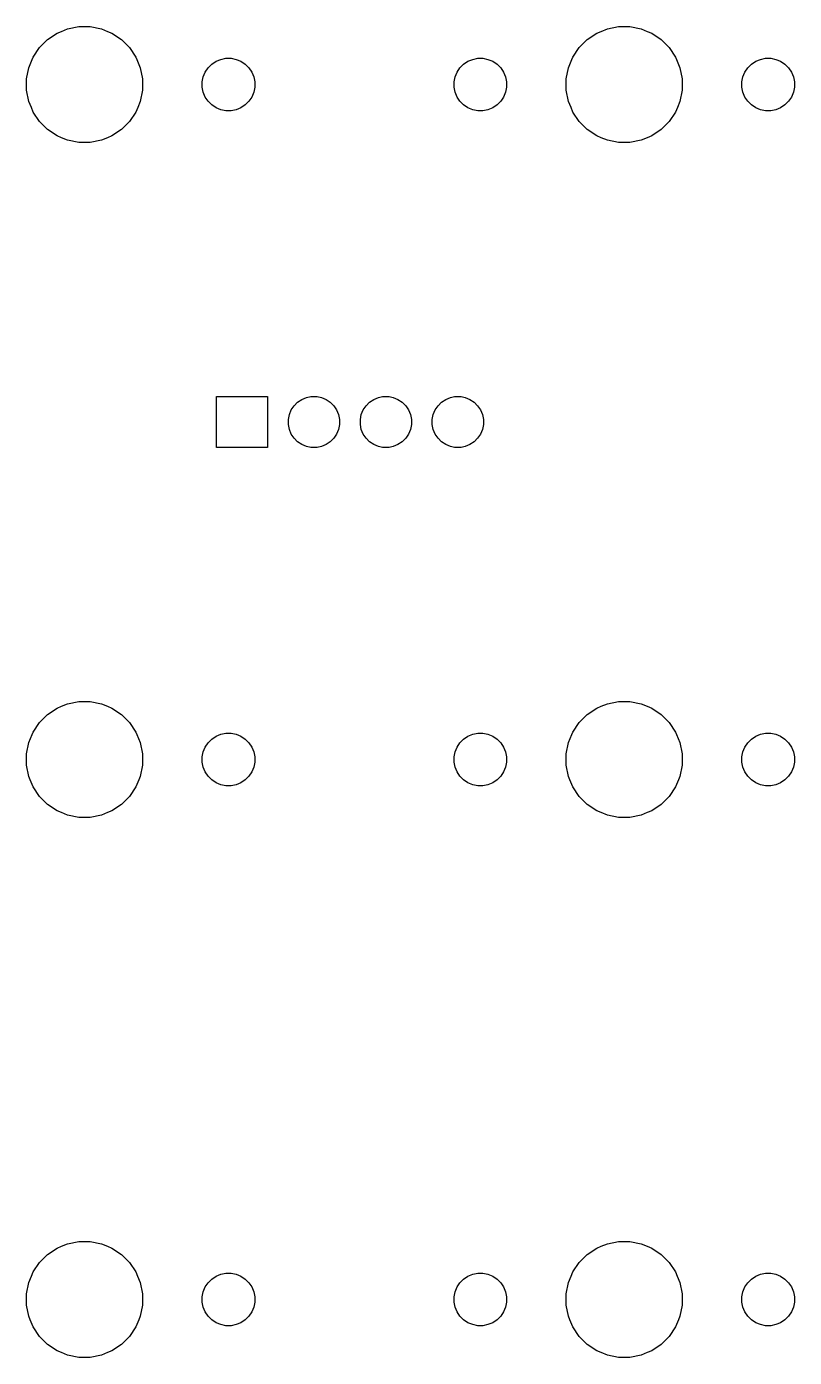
# Model space of a CAD drawing. Extents: x -9 to 373, y -109 to 13.
# Drawn here: x 17.01 to 44.11, y -44.91 to 2.04 of the extents above; entities that cross this region are included whole.
import ezdxf

# ---------------------------------------------------------------- set-up
doc = ezdxf.new("R2010")
doc.units = 0
doc.layers.add('BLACK', color=7, linetype='CONTINUOUS')

msp = doc.modelspace()

# ---------------------------------------------------------------- linework, layer by layer
at = {"layer": 'BLACK', "linetype": 'CONTINUOUS'}
for p, q in [((18.2355, 1.87602), (18.4535, 1.96632)), ((18.4535, 1.96632), (18.8486, 2.0449)), ((18.8486, 2.0449), (19.2514, 2.0449)), ((19.2514, 2.0449), (19.6465, 1.96632)), ((19.6465, 1.96632), (19.8645, 1.87602)), ((37.2855, 1.87602), (37.5035, 1.96632)), ((37.5035, 1.96632), (37.8986, 2.0449)), ((37.8986, 2.0449), (38.3014, 2.0449)), ((38.3014, 2.0449), (38.6965, 1.96632)), ((38.6965, 1.96632), (38.9145, 1.87602)), ((17.4616, 1.30355), (17.7465, 1.58838)), ((17.7465, 1.58838), (18.0814, 1.81217)), ((18.0814, 1.81217), (18.2355, 1.87602)), ((19.8645, 1.87602), (20.0186, 1.81217)), ((20.0186, 1.81217), (20.3535, 1.58838)), ((20.3535, 1.58838), (20.6384, 1.30355)), ((36.5116, 1.30355), (36.7965, 1.58838)), ((36.7965, 1.58838), (37.1314, 1.81217)), ((37.1314, 1.81217), (37.2855, 1.87602)), ((38.9145, 1.87602), (39.0686, 1.81217)), ((39.0686, 1.81217), (39.4035, 1.58838)), ((39.4035, 1.58838), (39.6884, 1.30355)), ((17.2054, 0.890414), (17.2378, 0.968623)), ((17.2378, 0.968623), (17.4616, 1.30355)), ((20.6384, 1.30355), (20.8622, 0.968623)), ((20.8622, 0.968623), (20.8946, 0.890414)), ((36.2554, 0.890414), (36.2878, 0.968623)), ((36.2878, 0.968623), (36.5116, 1.30355)), ((39.6884, 1.30355), (39.9122, 0.968623)), ((39.9122, 0.968623), (39.9446, 0.890414)), ((17.0051, 0.201406), (17.0837, 0.596474)), ((17.0837, 0.596474), (17.2054, 0.890414)), ((20.8946, 0.890414), (21.0163, 0.596474)), ((21.0163, 0.596474), (21.0949, 0.201406)), ((23.3094, 0.438626), (23.4107, 0.590291)), ((23.4107, 0.590291), (23.5397, 0.719272)), ((23.5397, 0.719272), (23.6914, 0.820611)), ((23.6914, 0.820611), (23.8599, 0.890415)), ((23.8599, 0.890415), (24.0388, 0.926)), ((24.0388, 0.926), (24.2212, 0.926)), ((24.2212, 0.926), (24.4001, 0.890415)), ((24.4001, 0.890415), (24.5686, 0.820611)), ((24.5686, 0.820611), (24.7203, 0.719272)), ((24.7203, 0.719272), (24.8493, 0.590291)), ((24.8493, 0.590291), (24.9506, 0.438626)), ((32.1994, 0.438626), (32.3007, 0.590291)), ((32.3007, 0.590291), (32.4297, 0.719272)), ((32.4297, 0.719272), (32.5814, 0.820611)), ((32.5814, 0.820611), (32.7499, 0.890415)), ((32.7499, 0.890415), (32.9288, 0.926)), ((32.9288, 0.926), (33.1112, 0.926)), ((33.1112, 0.926), (33.2901, 0.890415)), ((33.2901, 0.890415), (33.4586, 0.820611)), ((33.4586, 0.820611), (33.6103, 0.719272)), ((33.6103, 0.719272), (33.7393, 0.590291)), ((33.7393, 0.590291), (33.8406, 0.438626)), ((36.0551, 0.201406), (36.1337, 0.596474)), ((36.1337, 0.596474), (36.2554, 0.890414)), ((39.9446, 0.890414), (40.0663, 0.596474)), ((40.0663, 0.596474), (40.1449, 0.201406)), ((42.3594, 0.438626), (42.4607, 0.590291)), ((42.4607, 0.590291), (42.5897, 0.719272)), ((42.5897, 0.719272), (42.7414, 0.820611)), ((42.7414, 0.820611), (42.9099, 0.890415)), ((42.9099, 0.890415), (43.0888, 0.926)), ((43.0888, 0.926), (43.2712, 0.926)), ((43.2712, 0.926), (43.4501, 0.890415)), ((43.4501, 0.890415), (43.6186, 0.820611)), ((43.6186, 0.820611), (43.7703, 0.719272)), ((43.7703, 0.719272), (43.8993, 0.590291)), ((43.8993, 0.590291), (44.0006, 0.438626)), ((17.0051, -0.201406), (17.0051, 0.201406)), ((21.0949, 0.201406), (21.0949, -0.201406)), ((23.204, 0.091203), (23.2396, 0.270104)), ((23.204, -0.091203), (23.204, 0.091203)), ((23.2396, 0.270104), (23.3094, 0.438626)), ((24.9506, 0.438626), (25.0204, 0.270104)), ((25.0204, 0.270104), (25.056, 0.091203)), ((25.056, 0.091203), (25.056, -0.091203)), ((32.094, 0.091203), (32.1296, 0.270104)), ((32.094, -0.091203), (32.094, 0.091203)), ((32.1296, 0.270104), (32.1994, 0.438626)), ((33.8406, 0.438626), (33.9104, 0.270104)), ((33.9104, 0.270104), (33.946, 0.091203)), ((33.946, 0.091203), (33.946, -0.091203)), ((36.0551, -0.201406), (36.0551, 0.201406)), ((40.1449, 0.201406), (40.1449, -0.201406)), ((42.254, 0.091203), (42.2896, 0.270104)), ((42.254, -0.091203), (42.254, 0.091203)), ((42.2896, 0.270104), (42.3594, 0.438626)), ((44.0006, 0.438626), (44.0704, 0.270104)), ((44.0704, 0.270104), (44.106, 0.091203)), ((44.106, 0.091203), (44.106, -0.091203)), ((17.0837, -0.596474), (17.0051, -0.201406)), ((21.0949, -0.201406), (21.0163, -0.596474)), ((23.2396, -0.270104), (23.204, -0.091203)), ((23.3094, -0.438626), (23.2396, -0.270104)), ((23.4107, -0.590291), (23.3094, -0.438626)), ((24.9506, -0.438626), (24.8493, -0.590291)), ((25.0204, -0.270104), (24.9506, -0.438626)), ((25.056, -0.091203), (25.0204, -0.270104)), ((32.1296, -0.270104), (32.094, -0.091203)), ((32.1994, -0.438626), (32.1296, -0.270104)), ((32.3007, -0.590291), (32.1994, -0.438626)), ((33.8406, -0.438626), (33.7393, -0.590291)), ((33.9104, -0.270104), (33.8406, -0.438626)), ((33.946, -0.091203), (33.9104, -0.270104)), ((36.1337, -0.596474), (36.0551, -0.201406)), ((40.1449, -0.201406), (40.0663, -0.596474)), ((42.2896, -0.270104), (42.254, -0.091203)), ((42.3594, -0.438626), (42.2896, -0.270104)), ((42.4607, -0.590291), (42.3594, -0.438626)), ((44.0006, -0.438626), (43.8993, -0.590291)), ((44.0704, -0.270104), (44.0006, -0.438626)), ((44.106, -0.091203), (44.0704, -0.270104)), ((17.174, -0.814474), (17.0837, -0.596474)), ((17.2378, -0.968623), (17.174, -0.814474)), ((20.926, -0.814474), (20.8622, -0.968623)), ((21.0163, -0.596474), (20.926, -0.814474)), ((23.5397, -0.719272), (23.4107, -0.590291)), ((23.6914, -0.820611), (23.5397, -0.719272)), ((23.8599, -0.890415), (23.6914, -0.820611)), ((24.0388, -0.926), (23.8599, -0.890415)), ((24.2212, -0.926), (24.0388, -0.926)), ((24.4001, -0.890415), (24.2212, -0.926)), ((24.5686, -0.820611), (24.4001, -0.890415)), ((24.7203, -0.719272), (24.5686, -0.820611)), ((24.8493, -0.590291), (24.7203, -0.719272)), ((32.4297, -0.719272), (32.3007, -0.590291)), ((32.5814, -0.820611), (32.4297, -0.719272)), ((32.7499, -0.890415), (32.5814, -0.820611)), ((32.9288, -0.926), (32.7499, -0.890415)), ((33.1112, -0.926), (32.9288, -0.926)), ((33.2901, -0.890415), (33.1112, -0.926)), ((33.4586, -0.820611), (33.2901, -0.890415)), ((33.6103, -0.719272), (33.4586, -0.820611)), ((33.7393, -0.590291), (33.6103, -0.719272)), ((36.224, -0.814474), (36.1337, -0.596474)), ((36.2878, -0.968623), (36.224, -0.814474)), ((39.976, -0.814474), (39.9122, -0.968623)), ((40.0663, -0.596474), (39.976, -0.814474)), ((42.5897, -0.719272), (42.4607, -0.590291)), ((42.7414, -0.820611), (42.5897, -0.719272)), ((42.9099, -0.890415), (42.7414, -0.820611)), ((43.0888, -0.926), (42.9099, -0.890415)), ((43.2712, -0.926), (43.0888, -0.926)), ((43.4501, -0.890415), (43.2712, -0.926)), ((43.6186, -0.820611), (43.4501, -0.890415)), ((43.7703, -0.719272), (43.6186, -0.820611)), ((43.8993, -0.590291), (43.7703, -0.719272)), ((17.4616, -1.30355), (17.2378, -0.968623)), ((17.7465, -1.58838), (17.4616, -1.30355)), ((20.6384, -1.30355), (20.3535, -1.58838)), ((20.8622, -0.968623), (20.6384, -1.30355)), ((36.5116, -1.30355), (36.2878, -0.968623)), ((36.7965, -1.58838), (36.5116, -1.30355)), ((39.6884, -1.30355), (39.4035, -1.58838)), ((39.9122, -0.968623), (39.6884, -1.30355)), ((18.0814, -1.81217), (17.7465, -1.58838)), ((18.2355, -1.87602), (18.0814, -1.81217)), ((18.4535, -1.96632), (18.2355, -1.87602)), ((19.8645, -1.87602), (19.6465, -1.96632)), ((20.0186, -1.81217), (19.8645, -1.87602)), ((20.3535, -1.58838), (20.0186, -1.81217)), ((37.1314, -1.81217), (36.7965, -1.58838)), ((37.2855, -1.87602), (37.1314, -1.81217)), ((37.5035, -1.96632), (37.2855, -1.87602)), ((38.9145, -1.87602), (38.6965, -1.96632)), ((39.0686, -1.81217), (38.9145, -1.87602)), ((39.4035, -1.58838), (39.0686, -1.81217)), ((18.8486, -2.0449), (18.4535, -1.96632)), ((19.2514, -2.0449), (18.8486, -2.0449)), ((19.6465, -1.96632), (19.2514, -2.0449)), ((37.8986, -2.0449), (37.5035, -1.96632)), ((38.3014, -2.0449), (37.8986, -2.0449)), ((38.6965, -1.96632), (38.3014, -2.0449)), ((23.7052, -12.8072), (23.7052, -11.0053)), ((23.7052, -11.0053), (25.5072, -11.0053)), ((25.5072, -11.0053), (25.5072, -12.8072)), ((26.4464, -11.3319), (26.5719, -11.2064)), ((26.5719, -11.2064), (26.7195, -11.1078)), ((26.7195, -11.1078), (26.8834, -11.0399)), ((26.8834, -11.0399), (27.0327, -11.0102)), ((27.0327, -11.0102), (27.0575, -11.0053)), ((27.0575, -11.0053), (27.235, -11.0053)), ((27.235, -11.0053), (27.2598, -11.0102)), ((27.2598, -11.0102), (27.4091, -11.0399)), ((27.4091, -11.0399), (27.573, -11.1078)), ((27.573, -11.1078), (27.7206, -11.2064)), ((27.7206, -11.2064), (27.8461, -11.3319)), ((28.9864, -11.3319), (29.1119, -11.2064)), ((29.1119, -11.2064), (29.2595, -11.1078)), ((29.2595, -11.1078), (29.4234, -11.0399)), ((29.4234, -11.0399), (29.5727, -11.0102)), ((29.5727, -11.0102), (29.5975, -11.0053)), ((29.5975, -11.0053), (29.775, -11.0053)), ((29.775, -11.0053), (29.7998, -11.0102)), ((29.7998, -11.0102), (29.9491, -11.0399)), ((29.9491, -11.0399), (30.113, -11.1078)), ((30.113, -11.1078), (30.2606, -11.2064)), ((30.2606, -11.2064), (30.3861, -11.3319)), ((31.5264, -11.3319), (31.6519, -11.2064)), ((31.6519, -11.2064), (31.7995, -11.1078)), ((31.7995, -11.1078), (31.9634, -11.0399)), ((31.9634, -11.0399), (32.1127, -11.0102)), ((32.1127, -11.0102), (32.1375, -11.0053)), ((32.1375, -11.0053), (32.315, -11.0053)), ((32.315, -11.0053), (32.3398, -11.0102)), ((32.3398, -11.0102), (32.4891, -11.0399)), ((32.4891, -11.0399), (32.653, -11.1078)), ((32.653, -11.1078), (32.8006, -11.2064)), ((32.8006, -11.2064), (32.9261, -11.3319)), ((26.2452, -11.8175), (26.2799, -11.6434)), ((26.2799, -11.6434), (26.3478, -11.4795)), ((26.3478, -11.4795), (26.4464, -11.3319)), ((27.8461, -11.3319), (27.9447, -11.4795)), ((27.9447, -11.4795), (28.0126, -11.6434)), ((28.0126, -11.6434), (28.0472, -11.8175)), ((28.7852, -11.8175), (28.8199, -11.6434)), ((28.8199, -11.6434), (28.8878, -11.4795)), ((28.8878, -11.4795), (28.9864, -11.3319)), ((30.3861, -11.3319), (30.4847, -11.4795)), ((30.4847, -11.4795), (30.5526, -11.6434)), ((30.5526, -11.6434), (30.5872, -11.8175)), ((31.3252, -11.8175), (31.3599, -11.6434)), ((31.3599, -11.6434), (31.4278, -11.4795)), ((31.4278, -11.4795), (31.5264, -11.3319)), ((32.9261, -11.3319), (33.0247, -11.4795)), ((33.0247, -11.4795), (33.0926, -11.6434)), ((33.0926, -11.6434), (33.1272, -11.8175)), ((26.2452, -11.995), (26.2452, -11.8175)), ((26.2799, -12.1691), (26.2452, -11.995)), ((26.3478, -12.333), (26.2799, -12.1691)), ((28.0126, -12.1691), (27.9447, -12.333)), ((28.0472, -11.995), (28.0126, -12.1691)), ((28.0472, -11.8175), (28.0472, -11.995)), ((28.7852, -11.995), (28.7852, -11.8175)), ((28.8199, -12.1691), (28.7852, -11.995)), ((28.8878, -12.333), (28.8199, -12.1691)), ((30.5526, -12.1691), (30.4847, -12.333)), ((30.5872, -11.995), (30.5526, -12.1691)), ((30.5872, -11.8175), (30.5872, -11.995)), ((31.3252, -11.995), (31.3252, -11.8175)), ((31.3599, -12.1691), (31.3252, -11.995)), ((31.4278, -12.333), (31.3599, -12.1691)), ((33.0926, -12.1691), (33.0247, -12.333)), ((33.1272, -11.995), (33.0926, -12.1691)), ((33.1272, -11.8175), (33.1272, -11.995)), ((26.4464, -12.4806), (26.3478, -12.333)), ((26.5719, -12.6061), (26.4464, -12.4806)), ((26.7195, -12.7047), (26.5719, -12.6061)), ((27.7206, -12.6061), (27.573, -12.7047)), ((27.8461, -12.4806), (27.7206, -12.6061)), ((27.9447, -12.333), (27.8461, -12.4806)), ((28.9864, -12.4806), (28.8878, -12.333)), ((29.1119, -12.6061), (28.9864, -12.4806)), ((29.2595, -12.7047), (29.1119, -12.6061)), ((30.2606, -12.6061), (30.113, -12.7047)), ((30.3861, -12.4806), (30.2606, -12.6061)), ((30.4847, -12.333), (30.3861, -12.4806)), ((31.5264, -12.4806), (31.4278, -12.333)), ((31.6519, -12.6061), (31.5264, -12.4806)), ((31.7995, -12.7047), (31.6519, -12.6061)), ((32.8006, -12.6061), (32.653, -12.7047)), ((32.9261, -12.4806), (32.8006, -12.6061)), ((33.0247, -12.333), (32.9261, -12.4806)), ((25.5072, -12.8072), (23.7052, -12.8072)), ((26.8834, -12.7726), (26.7195, -12.7047)), ((27.0327, -12.8023), (26.8834, -12.7726)), ((27.0575, -12.8072), (27.0327, -12.8023)), ((27.235, -12.8072), (27.0575, -12.8072)), ((27.2598, -12.8023), (27.235, -12.8072)), ((27.4091, -12.7726), (27.2598, -12.8023)), ((27.573, -12.7047), (27.4091, -12.7726)), ((29.4234, -12.7726), (29.2595, -12.7047)), ((29.5727, -12.8023), (29.4234, -12.7726)), ((29.5975, -12.8072), (29.5727, -12.8023)), ((29.775, -12.8072), (29.5975, -12.8072)), ((29.7998, -12.8023), (29.775, -12.8072)), ((29.9491, -12.7726), (29.7998, -12.8023)), ((30.113, -12.7047), (29.9491, -12.7726)), ((31.9634, -12.7726), (31.7995, -12.7047)), ((32.1127, -12.8023), (31.9634, -12.7726)), ((32.1375, -12.8072), (32.1127, -12.8023)), ((32.315, -12.8072), (32.1375, -12.8072)), ((32.3398, -12.8023), (32.315, -12.8072)), ((32.4891, -12.7726), (32.3398, -12.8023)), ((32.653, -12.7047), (32.4891, -12.7726)), ((17.7465, -22.2241), (18.0814, -22.0003)), ((18.0814, -22.0003), (18.2355, -21.9365)), ((18.2355, -21.9365), (18.4535, -21.8462)), ((18.4535, -21.8462), (18.8486, -21.7676)), ((18.8486, -21.7676), (19.2514, -21.7676)), ((19.2514, -21.7676), (19.6465, -21.8462)), ((19.6465, -21.8462), (19.8645, -21.9365)), ((19.8645, -21.9365), (20.0186, -22.0003)), ((20.0186, -22.0003), (20.3535, -22.2241)), ((36.7965, -22.2241), (37.1314, -22.0003)), ((37.1314, -22.0003), (37.2855, -21.9365)), ((37.2855, -21.9365), (37.5035, -21.8462)), ((37.5035, -21.8462), (37.8986, -21.7676)), ((37.8986, -21.7676), (38.3014, -21.7676)), ((38.3014, -21.7676), (38.6965, -21.8462)), ((38.6965, -21.8462), (38.9145, -21.9365)), ((38.9145, -21.9365), (39.0686, -22.0003)), ((39.0686, -22.0003), (39.4035, -22.2241)), ((17.2378, -22.8439), (17.4616, -22.509)), ((17.4616, -22.509), (17.7465, -22.2241)), ((20.3535, -22.2241), (20.6384, -22.509)), ((20.6384, -22.509), (20.8622, -22.8439)), ((36.2878, -22.8439), (36.5116, -22.509)), ((36.5116, -22.509), (36.7965, -22.2241)), ((39.4035, -22.2241), (39.6884, -22.509)), ((39.6884, -22.509), (39.9122, -22.8439)), ((17.0837, -23.216), (17.2026, -22.929)), ((17.2026, -22.929), (17.2378, -22.8439)), ((20.8622, -22.8439), (20.8974, -22.929)), ((20.8974, -22.929), (21.0163, -23.216)), ((23.5397, -23.0932), (23.6914, -22.9919)), ((23.6914, -22.9919), (23.8599, -22.9221)), ((23.8599, -22.9221), (24.0388, -22.8865)), ((24.0388, -22.8865), (24.2212, -22.8865)), ((24.2212, -22.8865), (24.4001, -22.9221)), ((24.4001, -22.9221), (24.5686, -22.9919)), ((24.5686, -22.9919), (24.7203, -23.0932)), ((32.4297, -23.0932), (32.5814, -22.9919)), ((32.5814, -22.9919), (32.7499, -22.9221)), ((32.7499, -22.9221), (32.9288, -22.8865)), ((32.9288, -22.8865), (33.1112, -22.8865)), ((33.1112, -22.8865), (33.2901, -22.9221)), ((33.2901, -22.9221), (33.4586, -22.9919)), ((33.4586, -22.9919), (33.6103, -23.0932)), ((36.1337, -23.216), (36.2526, -22.929)), ((36.2526, -22.929), (36.2878, -22.8439)), ((39.9122, -22.8439), (39.9474, -22.929)), ((39.9474, -22.929), (40.0663, -23.216)), ((42.5897, -23.0932), (42.7414, -22.9919)), ((42.7414, -22.9919), (42.9099, -22.9221)), ((42.9099, -22.9221), (43.0888, -22.8865)), ((43.0888, -22.8865), (43.2712, -22.8865)), ((43.2712, -22.8865), (43.4501, -22.9221)), ((43.4501, -22.9221), (43.6186, -22.9919)), ((43.6186, -22.9919), (43.7703, -23.0932)), ((17.0051, -23.6111), (17.0837, -23.216)), ((21.0163, -23.216), (21.0949, -23.6111)), ((23.2396, -23.5424), (23.3094, -23.3739)), ((23.3094, -23.3739), (23.4107, -23.2222)), ((23.4107, -23.2222), (23.5397, -23.0932)), ((24.7203, -23.0932), (24.8493, -23.2222)), ((24.8493, -23.2222), (24.9506, -23.3739)), ((24.9506, -23.3739), (25.0204, -23.5424)), ((32.1296, -23.5424), (32.1994, -23.3739)), ((32.1994, -23.3739), (32.3007, -23.2222)), ((32.3007, -23.2222), (32.4297, -23.0932)), ((33.6103, -23.0932), (33.7393, -23.2222)), ((33.7393, -23.2222), (33.8406, -23.3739)), ((33.8406, -23.3739), (33.9104, -23.5424)), ((36.0551, -23.6111), (36.1337, -23.216)), ((40.0663, -23.216), (40.1449, -23.6111)), ((42.2896, -23.5424), (42.3594, -23.3739)), ((42.3594, -23.3739), (42.4607, -23.2222)), ((42.4607, -23.2222), (42.5897, -23.0932)), ((43.7703, -23.0932), (43.8993, -23.2222)), ((43.8993, -23.2222), (44.0006, -23.3739)), ((44.0006, -23.3739), (44.0704, -23.5424)), ((17.0051, -24.0139), (17.0051, -23.6111)), ((21.0949, -23.6111), (21.0949, -24.0139)), ((23.204, -23.7213), (23.2396, -23.5424)), ((23.204, -23.9037), (23.204, -23.7213)), ((23.2396, -24.0826), (23.204, -23.9037)), ((25.0204, -23.5424), (25.056, -23.7213)), ((25.056, -23.9037), (25.0204, -24.0826)), ((25.056, -23.7213), (25.056, -23.9037)), ((32.094, -23.7213), (32.1296, -23.5424)), ((32.094, -23.9037), (32.094, -23.7213)), ((32.1296, -24.0826), (32.094, -23.9037)), ((33.9104, -23.5424), (33.946, -23.7213)), ((33.946, -23.9037), (33.9104, -24.0826)), ((33.946, -23.7213), (33.946, -23.9037)), ((36.0551, -24.0139), (36.0551, -23.6111)), ((40.1449, -23.6111), (40.1449, -24.0139)), ((42.254, -23.7213), (42.2896, -23.5424)), ((42.254, -23.9037), (42.254, -23.7213)), ((42.2896, -24.0826), (42.254, -23.9037)), ((44.0704, -23.5424), (44.106, -23.7213)), ((44.106, -23.9037), (44.0704, -24.0826)), ((44.106, -23.7213), (44.106, -23.9037)), ((17.0837, -24.409), (17.0051, -24.0139)), ((17.1345, -24.5318), (17.0837, -24.409)), ((21.0163, -24.409), (20.9655, -24.5318)), ((21.0949, -24.0139), (21.0163, -24.409)), ((23.3094, -24.2511), (23.2396, -24.0826)), ((23.4107, -24.4028), (23.3094, -24.2511)), ((23.5397, -24.5318), (23.4107, -24.4028)), ((24.8493, -24.4028), (24.7203, -24.5318)), ((24.9506, -24.2511), (24.8493, -24.4028)), ((25.0204, -24.0826), (24.9506, -24.2511)), ((32.1994, -24.2511), (32.1296, -24.0826)), ((32.3007, -24.4028), (32.1994, -24.2511)), ((32.4297, -24.5318), (32.3007, -24.4028)), ((33.7393, -24.4028), (33.6103, -24.5318)), ((33.8406, -24.2511), (33.7393, -24.4028)), ((33.9104, -24.0826), (33.8406, -24.2511)), ((36.1337, -24.409), (36.0551, -24.0139)), ((36.1845, -24.5318), (36.1337, -24.409)), ((40.0663, -24.409), (40.0155, -24.5318)), ((40.1449, -24.0139), (40.0663, -24.409)), ((42.3594, -24.2511), (42.2896, -24.0826)), ((42.4607, -24.4028), (42.3594, -24.2511)), ((42.5897, -24.5318), (42.4607, -24.4028)), ((43.8993, -24.4028), (43.7703, -24.5318)), ((44.0006, -24.2511), (43.8993, -24.4028)), ((44.0704, -24.0826), (44.0006, -24.2511)), ((17.2378, -24.7811), (17.1345, -24.5318)), ((17.4616, -25.116), (17.2378, -24.7811)), ((20.8622, -24.7811), (20.6384, -25.116)), ((20.9655, -24.5318), (20.8622, -24.7811)), ((23.6914, -24.6331), (23.5397, -24.5318)), ((23.8599, -24.7029), (23.6914, -24.6331)), ((24.0388, -24.7385), (23.8599, -24.7029)), ((24.2212, -24.7385), (24.0388, -24.7385)), ((24.4001, -24.7029), (24.2212, -24.7385)), ((24.5686, -24.6331), (24.4001, -24.7029)), ((24.7203, -24.5318), (24.5686, -24.6331)), ((32.5814, -24.6331), (32.4297, -24.5318)), ((32.7499, -24.7029), (32.5814, -24.6331)), ((32.9288, -24.7385), (32.7499, -24.7029)), ((33.1112, -24.7385), (32.9288, -24.7385)), ((33.2901, -24.7029), (33.1112, -24.7385)), ((33.4586, -24.6331), (33.2901, -24.7029)), ((33.6103, -24.5318), (33.4586, -24.6331)), ((36.2878, -24.7811), (36.1845, -24.5318)), ((36.5116, -25.116), (36.2878, -24.7811)), ((39.9122, -24.7811), (39.6884, -25.116)), ((40.0155, -24.5318), (39.9122, -24.7811)), ((42.7414, -24.6331), (42.5897, -24.5318)), ((42.9099, -24.7029), (42.7414, -24.6331)), ((43.0888, -24.7385), (42.9099, -24.7029)), ((43.2712, -24.7385), (43.0888, -24.7385)), ((43.4501, -24.7029), (43.2712, -24.7385)), ((43.6186, -24.6331), (43.4501, -24.7029)), ((43.7703, -24.5318), (43.6186, -24.6331)), ((17.7465, -25.4009), (17.4616, -25.116)), ((20.6384, -25.116), (20.3535, -25.4009)), ((36.7965, -25.4009), (36.5116, -25.116)), ((39.6884, -25.116), (39.4035, -25.4009)), ((18.0814, -25.6247), (17.7465, -25.4009)), ((18.2355, -25.6885), (18.0814, -25.6247)), ((18.4535, -25.7788), (18.2355, -25.6885)), ((18.8486, -25.8574), (18.4535, -25.7788)), ((19.6465, -25.7788), (19.2514, -25.8574)), ((19.8645, -25.6885), (19.6465, -25.7788)), ((20.0186, -25.6247), (19.8645, -25.6885)), ((20.3535, -25.4009), (20.0186, -25.6247)), ((37.1314, -25.6247), (36.7965, -25.4009)), ((37.2855, -25.6885), (37.1314, -25.6247)), ((37.5035, -25.7788), (37.2855, -25.6885)), ((37.8986, -25.8574), (37.5035, -25.7788)), ((38.6965, -25.7788), (38.3014, -25.8574)), ((38.9145, -25.6885), (38.6965, -25.7788)), ((39.0686, -25.6247), (38.9145, -25.6885)), ((39.4035, -25.4009), (39.0686, -25.6247)), ((19.2514, -25.8574), (18.8486, -25.8574)), ((38.3014, -25.8574), (37.8986, -25.8574)), ((18.4535, -40.8962), (18.8486, -40.8176)), ((18.8486, -40.8176), (19.2514, -40.8176)), ((19.2514, -40.8176), (19.6465, -40.8962)), ((37.5035, -40.8962), (37.8986, -40.8176)), ((37.8986, -40.8176), (38.3014, -40.8176)), ((38.3014, -40.8176), (38.6965, -40.8962)), ((17.4616, -41.559), (17.7465, -41.2741)), ((17.7465, -41.2741), (18.0814, -41.0503)), ((18.0814, -41.0503), (18.2355, -40.9865)), ((18.2355, -40.9865), (18.4535, -40.8962)), ((19.6465, -40.8962), (19.8645, -40.9865)), ((19.8645, -40.9865), (20.0186, -41.0503)), ((20.0186, -41.0503), (20.3535, -41.2741)), ((20.3535, -41.2741), (20.6384, -41.559)), ((36.5116, -41.559), (36.7965, -41.2741)), ((36.7965, -41.2741), (37.1314, -41.0503)), ((37.1314, -41.0503), (37.2855, -40.9865)), ((37.2855, -40.9865), (37.5035, -40.8962)), ((38.6965, -40.8962), (38.9145, -40.9865)), ((38.9145, -40.9865), (39.0686, -41.0503)), ((39.0686, -41.0503), (39.4035, -41.2741)), ((39.4035, -41.2741), (39.6884, -41.559)), ((17.2378, -41.8939), (17.4616, -41.559)), ((20.6384, -41.559), (20.8622, -41.8939)), ((36.2878, -41.8939), (36.5116, -41.559)), ((39.6884, -41.559), (39.9122, -41.8939)), ((17.0837, -42.266), (17.1782, -42.0379)), ((17.1782, -42.0379), (17.2378, -41.8939)), ((20.8622, -41.8939), (20.9218, -42.0379)), ((20.9218, -42.0379), (21.0163, -42.266)), ((23.4107, -42.2722), (23.5397, -42.1432)), ((23.5397, -42.1432), (23.6914, -42.0419)), ((23.6914, -42.0419), (23.8599, -41.9721)), ((23.8599, -41.9721), (24.0388, -41.9365)), ((24.0388, -41.9365), (24.2212, -41.9365)), ((24.2212, -41.9365), (24.4001, -41.9721)), ((24.4001, -41.9721), (24.5686, -42.0419)), ((24.5686, -42.0419), (24.7203, -42.1432)), ((24.7203, -42.1432), (24.8493, -42.2722)), ((32.3007, -42.2722), (32.4297, -42.1432)), ((32.4297, -42.1432), (32.5814, -42.0419)), ((32.5814, -42.0419), (32.7499, -41.9721)), ((32.7499, -41.9721), (32.9288, -41.9365)), ((32.9288, -41.9365), (33.1112, -41.9365)), ((33.1112, -41.9365), (33.2901, -41.9721)), ((33.2901, -41.9721), (33.4586, -42.0419)), ((33.4586, -42.0419), (33.6103, -42.1432)), ((33.6103, -42.1432), (33.7393, -42.2722)), ((36.1337, -42.266), (36.2282, -42.0379)), ((36.2282, -42.0379), (36.2878, -41.8939)), ((39.9122, -41.8939), (39.9718, -42.0379)), ((39.9718, -42.0379), (40.0663, -42.266)), ((42.4607, -42.2722), (42.5897, -42.1432)), ((42.5897, -42.1432), (42.7414, -42.0419)), ((42.7414, -42.0419), (42.9099, -41.9721)), ((42.9099, -41.9721), (43.0888, -41.9365)), ((43.0888, -41.9365), (43.2712, -41.9365)), ((43.2712, -41.9365), (43.4501, -41.9721)), ((43.4501, -41.9721), (43.6186, -42.0419)), ((43.6186, -42.0419), (43.7703, -42.1432)), ((43.7703, -42.1432), (43.8993, -42.2722)), ((17.0051, -42.6611), (17.0837, -42.266)), ((17.0051, -43.0639), (17.0051, -42.6611)), ((21.0163, -42.266), (21.0949, -42.6611)), ((21.0949, -42.6611), (21.0949, -43.0639)), ((23.204, -42.7713), (23.2396, -42.5924)), ((23.2396, -42.5924), (23.3094, -42.4239)), ((23.3094, -42.4239), (23.4107, -42.2722)), ((24.8493, -42.2722), (24.9506, -42.4239)), ((24.9506, -42.4239), (25.0204, -42.5924)), ((25.0204, -42.5924), (25.056, -42.7713)), ((32.094, -42.7713), (32.1296, -42.5924)), ((32.1296, -42.5924), (32.1994, -42.4239)), ((32.1994, -42.4239), (32.3007, -42.2722)), ((33.7393, -42.2722), (33.8406, -42.4239)), ((33.8406, -42.4239), (33.9104, -42.5924)), ((33.9104, -42.5924), (33.946, -42.7713)), ((36.0551, -42.6611), (36.1337, -42.266)), ((36.0551, -43.0639), (36.0551, -42.6611)), ((40.0663, -42.266), (40.1449, -42.6611)), ((40.1449, -42.6611), (40.1449, -43.0639)), ((42.254, -42.7713), (42.2896, -42.5924)), ((42.2896, -42.5924), (42.3594, -42.4239)), ((42.3594, -42.4239), (42.4607, -42.2722)), ((43.8993, -42.2722), (44.0006, -42.4239)), ((44.0006, -42.4239), (44.0704, -42.5924)), ((44.0704, -42.5924), (44.106, -42.7713)), ((17.0837, -43.459), (17.0051, -43.0639)), ((21.0949, -43.0639), (21.0163, -43.459)), ((23.204, -42.9537), (23.204, -42.7713)), ((23.2396, -43.1326), (23.204, -42.9537)), ((23.3094, -43.3011), (23.2396, -43.1326)), ((25.0204, -43.1326), (24.9506, -43.3011)), ((25.056, -42.9537), (25.0204, -43.1326)), ((25.056, -42.7713), (25.056, -42.9537)), ((32.094, -42.9537), (32.094, -42.7713)), ((32.1296, -43.1326), (32.094, -42.9537)), ((32.1994, -43.3011), (32.1296, -43.1326)), ((33.9104, -43.1326), (33.8406, -43.3011)), ((33.946, -42.9537), (33.9104, -43.1326)), ((33.946, -42.7713), (33.946, -42.9537)), ((36.1337, -43.459), (36.0551, -43.0639)), ((40.1449, -43.0639), (40.0663, -43.459)), ((42.254, -42.9537), (42.254, -42.7713)), ((42.2896, -43.1326), (42.254, -42.9537)), ((42.3594, -43.3011), (42.2896, -43.1326)), ((44.0704, -43.1326), (44.0006, -43.3011)), ((44.106, -42.9537), (44.0704, -43.1326)), ((44.106, -42.7713), (44.106, -42.9537)), ((17.1345, -43.5818), (17.0837, -43.459)), ((17.2378, -43.8311), (17.1345, -43.5818)), ((20.9655, -43.5818), (20.8622, -43.8311)), ((21.0163, -43.459), (20.9655, -43.5818)), ((23.4107, -43.4528), (23.3094, -43.3011)), ((23.5397, -43.5818), (23.4107, -43.4528)), ((23.6914, -43.6831), (23.5397, -43.5818)), ((24.7203, -43.5818), (24.5686, -43.6831)), ((24.8493, -43.4528), (24.7203, -43.5818)), ((24.9506, -43.3011), (24.8493, -43.4528)), ((32.3007, -43.4528), (32.1994, -43.3011)), ((32.4297, -43.5818), (32.3007, -43.4528)), ((32.5814, -43.6831), (32.4297, -43.5818)), ((33.6103, -43.5818), (33.4586, -43.6831)), ((33.7393, -43.4528), (33.6103, -43.5818)), ((33.8406, -43.3011), (33.7393, -43.4528)), ((36.1845, -43.5818), (36.1337, -43.459)), ((36.2878, -43.8311), (36.1845, -43.5818)), ((40.0155, -43.5818), (39.9122, -43.8311)), ((40.0663, -43.459), (40.0155, -43.5818)), ((42.4607, -43.4528), (42.3594, -43.3011)), ((42.5897, -43.5818), (42.4607, -43.4528)), ((42.7414, -43.6831), (42.5897, -43.5818)), ((43.7703, -43.5818), (43.6186, -43.6831)), ((43.8993, -43.4528), (43.7703, -43.5818)), ((44.0006, -43.3011), (43.8993, -43.4528)), ((17.4616, -44.166), (17.2378, -43.8311)), ((20.8622, -43.8311), (20.6384, -44.166)), ((23.8599, -43.7529), (23.6914, -43.6831)), ((24.0388, -43.7885), (23.8599, -43.7529)), ((24.2212, -43.7885), (24.0388, -43.7885)), ((24.4001, -43.7529), (24.2212, -43.7885)), ((24.5686, -43.6831), (24.4001, -43.7529)), ((32.7499, -43.7529), (32.5814, -43.6831)), ((32.9288, -43.7885), (32.7499, -43.7529)), ((33.1112, -43.7885), (32.9288, -43.7885)), ((33.2901, -43.7529), (33.1112, -43.7885)), ((33.4586, -43.6831), (33.2901, -43.7529)), ((36.5116, -44.166), (36.2878, -43.8311)), ((39.9122, -43.8311), (39.6884, -44.166)), ((42.9099, -43.7529), (42.7414, -43.6831)), ((43.0888, -43.7885), (42.9099, -43.7529)), ((43.2712, -43.7885), (43.0888, -43.7885)), ((43.4501, -43.7529), (43.2712, -43.7885)), ((43.6186, -43.6831), (43.4501, -43.7529)), ((17.7465, -44.4509), (17.4616, -44.166)), ((18.0814, -44.6747), (17.7465, -44.4509)), ((20.3535, -44.4509), (20.0186, -44.6747)), ((20.6384, -44.166), (20.3535, -44.4509)), ((36.7965, -44.4509), (36.5116, -44.166)), ((37.1314, -44.6747), (36.7965, -44.4509)), ((39.4035, -44.4509), (39.0686, -44.6747)), ((39.6884, -44.166), (39.4035, -44.4509)), ((18.2355, -44.7385), (18.0814, -44.6747)), ((18.4535, -44.8288), (18.2355, -44.7385)), ((18.8486, -44.9074), (18.4535, -44.8288)), ((19.2514, -44.9074), (18.8486, -44.9074)), ((19.6465, -44.8288), (19.2514, -44.9074)), ((19.8645, -44.7385), (19.6465, -44.8288)), ((20.0186, -44.6747), (19.8645, -44.7385)), ((37.2855, -44.7385), (37.1314, -44.6747)), ((37.5035, -44.8288), (37.2855, -44.7385)), ((37.8986, -44.9074), (37.5035, -44.8288)), ((38.3014, -44.9074), (37.8986, -44.9074)), ((38.6965, -44.8288), (38.3014, -44.9074)), ((38.9145, -44.7385), (38.6965, -44.8288)), ((39.0686, -44.6747), (38.9145, -44.7385))]:
    msp.add_line(p, q, dxfattribs=at)

doc.saveas('drawing.dxf')
